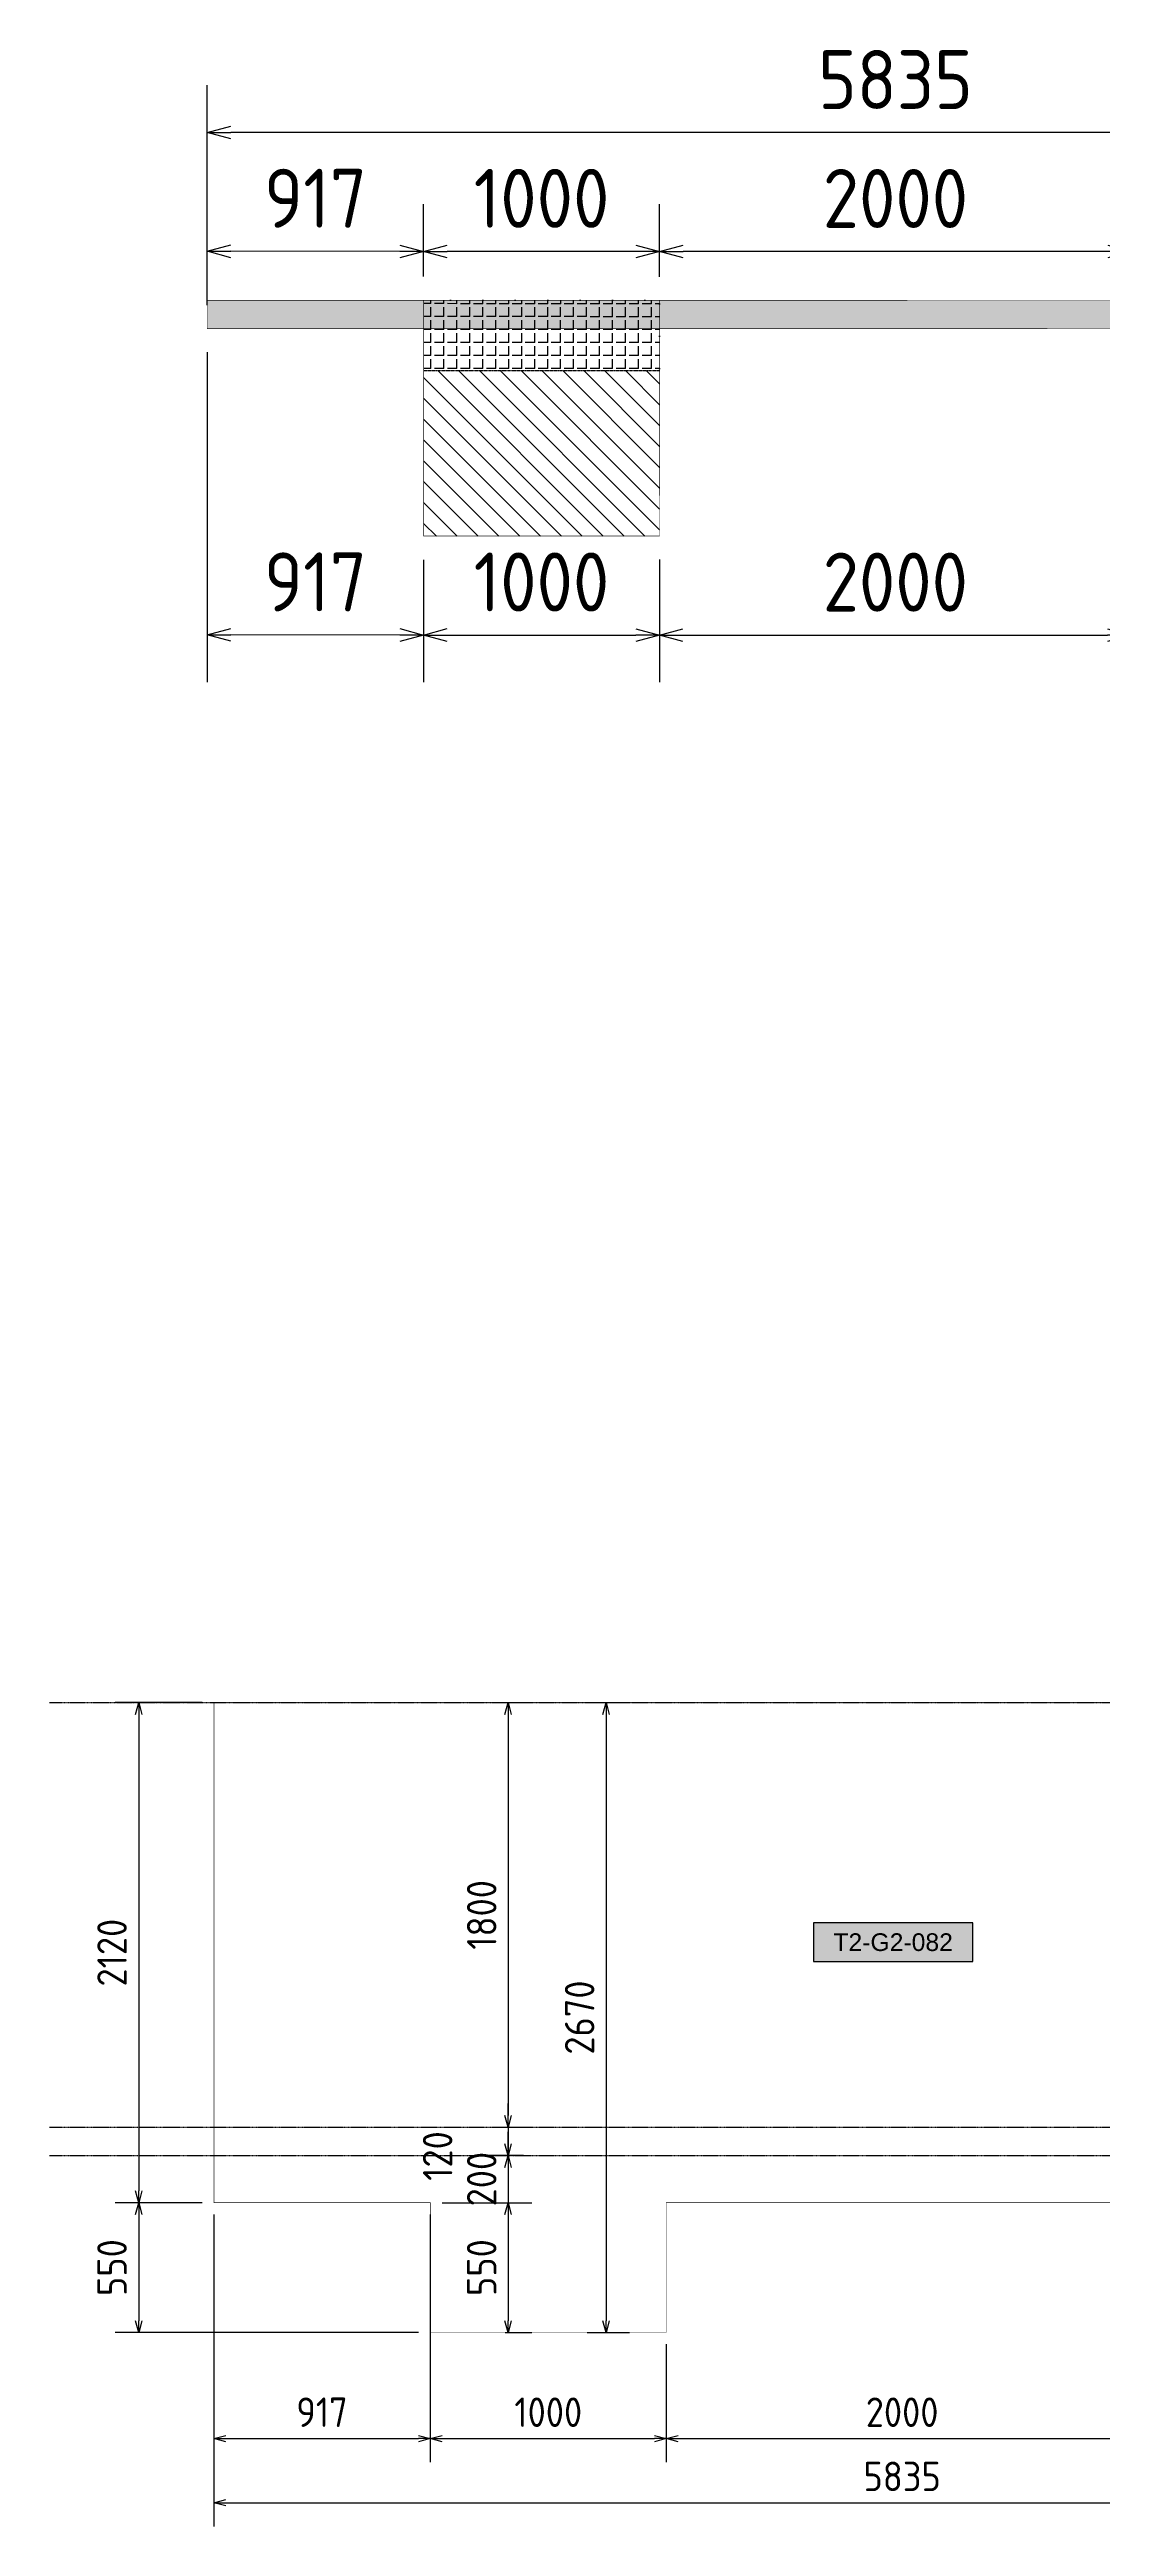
# Model space of a CAD drawing. Header units: centimetres. Extents: x -6122352 to 6876996, y -1694241 to 2592194.
# Drawn here: x 3278099 to 3282562, y 49941 to 60440 of the extents above; entities that cross this region are included whole.
import ezdxf
from ezdxf.enums import TextEntityAlignment as Align

# ---------------------------------------------------------------- set-up
doc = ezdxf.new("R2010")
doc.units = ezdxf.units.CM
doc.header["$MEASUREMENT"] = 0
doc.header["$PDMODE"] = 66
doc.header["$PDSIZE"] = 100
doc.linetypes.add('CENTER', pattern=[2, 1.25, -0.25, 0.25, -0.25])
doc.linetypes.add('DASHED2', pattern=[0.375, 0.25, -0.125])
doc.layers.get('Defpoints').update_dxf_attribs({"color": 255, "linetype": 'CENTER'})
for name, color, linetype in [('@MI-FOOTINGS', 7, 'Continuous'), ('@MI-TYPE-01', 30, 'Continuous'), ('@MI-TYPE-02', 6, 'Continuous'), ('PANEL-TAGS', 7, 'Continuous')]:
    doc.layers.add(name, color=color, linetype=linetype)
doc.styles.add('PANELTAG_STYLE', font='arial.ttf')
doc.styles.add('Schueco-BEMSTIL', font='isocpeur.ttf', dxfattribs={"width": 0.9})
doc.dimstyles.new('MI- JWC-TXT-2.5 MM', dxfattribs={"dimscale": 1.5, "dimtxt": 2.5, "dimasz": 1, "dimexe": 2, "dimexo": 1, "dimgap": 1, "dimtad": 1, "dimdec": 0, "dimdsep": 46, "dimtxsty": 'Schueco-BEMSTIL', "dimblk": 'OPEN30', "dimcen": 0, "dimdle": 2, "dimclrd": 140, "dimclre": 8, "dimclrt": 40, "dimadec": 0, "dimazin": 2, "dimtfac": 1, "dimtdec": 0, "dimtix": 1, "dimtmove": 2, "dimatfit": 3, "dimldrblk": 'OPEN', "dimfxl": 2, "dimlwd": -1, "dimlwe": -1, "dimarcsym": 0})

# ---------------------------------------------------------------- blocks, each defined once
blk = doc.blocks.new('T1-FOOTING')
at = {"transparency": 33554679}
h = blk.add_hatch(dxfattribs=at)
h.set_pattern_fill('ANGLE', color=256, scale=500)
h.set_pattern_definition([(0, (0, 0), (0, 137.5), [100, -37.5]), (90, (0, 0), (-137.5, 8e-15), [100, -37.5])])
h.paths.add_polyline_path([(-500, -300), (500, -300), (500, 0), (-500, 0)])
h.paths.add_polyline_path([(-499.75, -299.75), (499.75, -299.75), (499.75, -0.25), (-499.75, -0.25)], flags=16)
h = blk.add_hatch(dxfattribs=at)
h.set_pattern_fill('ANGLE', color=8, scale=200)
h.set_pattern_definition([(0, (0, 0), (0, 55), [40, -15]), (90, (0, 0), (-55, 3e-15), [40, -15])])
h.paths.add_polyline_path([(500, -300), (500, 0), (-500, 0), (-500, -300)])
h = blk.add_hatch(dxfattribs=at)
h.set_pattern_fill('ANSI31', color=8, scale=500)
h.paths.add_polyline_path([(500, -1000), (500, -300), (-500, -300), (-500, -1000)])
at = {"layer": '@MI-TYPE-01', "color": 240, "linetype": 'DASHED2', "true_color": 0xed1f24}
blk.add_line((-500, -300), (500, -300), dxfattribs=at)
at = {"layer": '@MI-TYPE-01', "color": 240, "true_color": 0xed1f24, "const_width": 2.5}
blk.add_lwpolyline([(-500, 0), (500, 0), (500, -1000), (-500, -1000)], close=True, dxfattribs=at)
blk = doc.blocks.new('_Open30')
at = {"color": 0, "linetype": 'ByBlock', "lineweight": -2}
for p, q in [((-1, 0.27), (0, 0)), ((0, 0), (-1, -0.27)), ((0, 0), (-1, 0))]:
    blk.add_line(p, q, dxfattribs=at)
blk = doc.blocks.new('*D919')
at = {"layer": '@MI-TYPE-02', "color": 8, "transparency": 16777216}
for p, q in [((382575, -149263), (383387, -149263)), ((382576, -155098), (383388, -155098))]:
    blk.add_line(p, q, dxfattribs=at)
at = {"layer": '@MI-TYPE-02', "color": 140, "transparency": 16777216}
blk.add_line((383188, -154998), (383187, -149363), dxfattribs=at)
at = {"layer": 'Defpoints', "color": 0, "transparency": 16777216}
for p in [(382475, -149263), (383187, -149263), (382476, -155098)]:
    blk.add_point(p, dxfattribs=at)
at = {"layer": '@MI-TYPE-02', "color": 140, "transparency": 16777216, "xscale": 100, "yscale": 100, "zscale": 100}
for p, rotation in [((383187, -149263), 90.01026582106833), ((383188, -155098), 270.0102658210683)]:
    blk.add_blockref('_Open30', p, dxfattribs=dict(at, rotation=rotation))
at = {"layer": '@MI-TYPE-02', "color": 40, "transparency": 16777216, "insert": (383412, -152180), "char_height": 250, "attachment_point": 5, "rotation": 270.0103, "style": 'Schueco-BEMSTIL'}
blk.add_mtext('5835', dxfattribs=at)
blk = doc.blocks.new('_Open')
at = {"color": 0, "linetype": 'ByBlock', "lineweight": -2}
for p, q in [((-1, 0.2), (0, 0)), ((-1, -0.2), (0, 0)), ((0, 0), (-1, 0))]:
    blk.add_line(p, q, dxfattribs=at)
blk = doc.blocks.new('*D922')
at = {"layer": '@MI-TYPE-02', "color": 8, "transparency": 16777216}
for p, q in [((382576, -151180), (382883, -151180)), ((382576, -153180), (382883, -153180))]:
    blk.add_line(p, q, dxfattribs=at)
at = {"layer": '@MI-TYPE-02', "color": 140, "transparency": 16777216}
blk.add_line((382683, -153080), (382683, -151280), dxfattribs=at)
at = {"layer": 'Defpoints', "color": 0, "transparency": 16777216}
for p in [(382476, -151180), (382683, -151180), (382476, -153180)]:
    blk.add_point(p, dxfattribs=at)
at = {"layer": '@MI-TYPE-02', "color": 140, "transparency": 16777216, "xscale": 100, "yscale": 100, "zscale": 100}
for p, rotation in [((382683, -151180), 90.01026582106833), ((382683, -153180), 270.0102658210683)]:
    blk.add_blockref('_Open30', p, dxfattribs=dict(at, rotation=rotation))
at = {"layer": '@MI-TYPE-02', "color": 40, "transparency": 16777216, "insert": (382908, -152180), "char_height": 250, "attachment_point": 5, "rotation": 270.0103, "style": 'Schueco-BEMSTIL'}
blk.add_mtext('2000', dxfattribs=at)
blk = doc.blocks.new('*D923')
at = {"layer": '@MI-TYPE-02', "color": 8, "transparency": 16777216}
for p, q in [((382576, -150180), (382883, -150180)), ((382576, -151180), (382883, -151180))]:
    blk.add_line(p, q, dxfattribs=at)
at = {"layer": '@MI-TYPE-02', "color": 140, "transparency": 16777216}
blk.add_line((382683, -151080), (382683, -150280), dxfattribs=at)
at = {"layer": 'Defpoints', "color": 0, "transparency": 16777216}
for p in [(382476, -150180), (382683, -150180), (382476, -151180)]:
    blk.add_point(p, dxfattribs=at)
at = {"layer": '@MI-TYPE-02', "color": 140, "transparency": 16777216, "xscale": 100, "yscale": 100, "zscale": 100}
for p, rotation in [((382683, -150180), 90.01026582106833), ((382683, -151180), 270.0102658210683)]:
    blk.add_blockref('_Open30', p, dxfattribs=dict(at, rotation=rotation))
at = {"layer": '@MI-TYPE-02', "color": 40, "transparency": 16777216, "insert": (382908, -150680), "char_height": 250, "attachment_point": 5, "rotation": 270.0103, "style": 'Schueco-BEMSTIL'}
blk.add_mtext('1000', dxfattribs=at)
blk = doc.blocks.new('*D924')
at = {"layer": '@MI-TYPE-02', "color": 8, "transparency": 16777216}
for p, q in [((382455, -149263), (382883, -149263)), ((382576, -150180), (382883, -150180))]:
    blk.add_line(p, q, dxfattribs=at)
at = {"layer": '@MI-TYPE-02', "color": 140, "transparency": 16777216}
blk.add_line((382683, -150080), (382683, -149363), dxfattribs=at)
at = {"layer": 'Defpoints', "color": 0, "transparency": 16777216}
for p in [(382355, -149263), (382683, -149263), (382476, -150180)]:
    blk.add_point(p, dxfattribs=at)
at = {"layer": '@MI-TYPE-02', "color": 140, "transparency": 16777216, "xscale": 100, "yscale": 100, "zscale": 100}
for p, rotation in [((382683, -149263), 90.01026582106833), ((382683, -150180), 270.0102658210683)]:
    blk.add_blockref('_Open30', p, dxfattribs=dict(at, rotation=rotation))
at = {"layer": '@MI-TYPE-02', "color": 40, "transparency": 16777216, "insert": (382908, -149722), "char_height": 250, "attachment_point": 5, "rotation": 270.0103, "style": 'Schueco-BEMSTIL'}
blk.add_mtext('917', dxfattribs=at)
blk = doc.blocks.new('*D1398')
at = {"layer": '@MI-TYPE-02', "color": 8, "transparency": 16777216}
for p, q in [((-229, 47998), (-1627, 47998)), ((-1108, 47081), (-1627, 47081))]:
    blk.add_line(p, q, dxfattribs=at)
at = {"layer": '@MI-TYPE-02', "color": 140, "transparency": 16777216}
blk.add_line((-1427, 47181), (-1427, 47898), dxfattribs=at)
at = {"layer": 'Defpoints', "color": 0, "transparency": 16777216}
for p in [(-1427, 47998), (-129, 47998), (-1008, 47081)]:
    blk.add_point(p, dxfattribs=at)
at = {"layer": '@MI-TYPE-02', "color": 140, "transparency": 16777216, "xscale": 100, "yscale": 100, "zscale": 100}
for p, rotation in [((-1427, 47998), 90.01026582106819), ((-1427, 47081), 270.0102658210682)]:
    blk.add_blockref('_Open30', p, dxfattribs=dict(at, rotation=rotation))
at = {"layer": '@MI-TYPE-02', "color": 40, "transparency": 16777216, "insert": (-1202, 47539), "char_height": 250, "attachment_point": 5, "rotation": 270.0103, "style": 'Schueco-BEMSTIL'}
blk.add_mtext('917', dxfattribs=at)
blk = doc.blocks.new('*D1399')
at = {"layer": '@MI-TYPE-02', "color": 8, "transparency": 16777216}
for p, q in [((-1108, 47081), (-1627, 47081)), ((-1107, 46081), (-1627, 46081))]:
    blk.add_line(p, q, dxfattribs=at)
at = {"layer": '@MI-TYPE-02', "color": 140, "transparency": 16777216}
blk.add_line((-1427, 46981), (-1427, 46181), dxfattribs=at)
at = {"layer": 'Defpoints', "color": 0, "transparency": 16777216}
for p in [(-1008, 47081), (-1427, 46081), (-1007, 46081)]:
    blk.add_point(p, dxfattribs=at)
at = {"layer": '@MI-TYPE-02', "color": 140, "transparency": 16777216, "xscale": 100, "yscale": 100, "zscale": 100}
for p, rotation in [((-1427, 47081), 90.01026582106819), ((-1427, 46081), 270.0102658210682)]:
    blk.add_blockref('_Open30', p, dxfattribs=dict(at, rotation=rotation))
at = {"layer": '@MI-TYPE-02', "color": 40, "transparency": 16777216, "insert": (-1202, 46581), "char_height": 250, "attachment_point": 5, "rotation": 270.0103, "style": 'Schueco-BEMSTIL'}
blk.add_mtext('1000', dxfattribs=at)
blk = doc.blocks.new('*D1400')
at = {"layer": '@MI-TYPE-02', "color": 8, "transparency": 16777216}
for p, q in [((-1107, 46081), (-1627, 46081)), ((-1107, 44081), (-1627, 44081))]:
    blk.add_line(p, q, dxfattribs=at)
at = {"layer": '@MI-TYPE-02', "color": 140, "transparency": 16777216}
blk.add_line((-1427, 45981), (-1427, 44181), dxfattribs=at)
at = {"layer": 'Defpoints', "color": 0, "transparency": 16777216}
for p in [(-1007, 46081), (-1427, 44081), (-1007, 44081)]:
    blk.add_point(p, dxfattribs=at)
at = {"layer": '@MI-TYPE-02', "color": 140, "transparency": 16777216, "xscale": 100, "yscale": 100, "zscale": 100}
for p, rotation in [((-1427, 46081), 90.01026582106819), ((-1427, 44081), 270.0102658210682)]:
    blk.add_blockref('_Open30', p, dxfattribs=dict(at, rotation=rotation))
at = {"layer": '@MI-TYPE-02', "color": 40, "transparency": 16777216, "insert": (-1202, 45081), "char_height": 250, "attachment_point": 5, "rotation": 270.0103, "style": 'Schueco-BEMSTIL'}
blk.add_mtext('2000', dxfattribs=at)
blk = doc.blocks.new('*D4737')
at = {"layer": '@MI-TYPE-01', "color": 8, "transparency": 16777216}
for p, q in [((3278796, 51263), (3278796, 50213)), ((3279713, 51263), (3279713, 50213))]:
    blk.add_line(p, q, dxfattribs=at)
at = {"layer": '@MI-TYPE-01', "color": 140, "transparency": 16777216}
blk.add_line((3278846, 50313), (3279663, 50313), dxfattribs=at)
at = {"layer": 'Defpoints', "color": 0, "transparency": 16777216}
for p in [(3278796, 51313), (3279713, 51313), (3279713, 50313)]:
    blk.add_point(p, dxfattribs=at)
at = {"layer": '@MI-TYPE-01', "color": 140, "transparency": 16777216, "xscale": 50, "yscale": 50, "zscale": 50, "rotation": 180}
blk.add_blockref('_Open30', (3278796, 50313), dxfattribs=at)
at = {"layer": '@MI-TYPE-01', "color": 140, "transparency": 16777216, "xscale": 50, "yscale": 50, "zscale": 50}
blk.add_blockref('_Open30', (3279713, 50313), dxfattribs=at)
at = {"layer": '@MI-TYPE-01', "color": 40, "transparency": 16777216, "insert": (3279254, 50425), "char_height": 125, "attachment_point": 5, "style": 'Schueco-BEMSTIL'}
blk.add_mtext('917', dxfattribs=at)
blk = doc.blocks.new('*D4738')
at = {"layer": '@MI-TYPE-01', "color": 8, "transparency": 16777216}
for p, q in [((3279713, 51263), (3279713, 50213)), ((3280713, 50713), (3280713, 50213))]:
    blk.add_line(p, q, dxfattribs=at)
at = {"layer": '@MI-TYPE-01', "color": 140, "transparency": 16777216}
blk.add_line((3279763, 50313), (3280663, 50313), dxfattribs=at)
at = {"layer": 'Defpoints', "color": 0, "transparency": 16777216}
for p in [(3279713, 51313), (3280713, 50763), (3280713, 50313)]:
    blk.add_point(p, dxfattribs=at)
at = {"layer": '@MI-TYPE-01', "color": 140, "transparency": 16777216, "xscale": 50, "yscale": 50, "zscale": 50, "rotation": 180}
blk.add_blockref('_Open30', (3279713, 50313), dxfattribs=at)
at = {"layer": '@MI-TYPE-01', "color": 140, "transparency": 16777216, "xscale": 50, "yscale": 50, "zscale": 50}
blk.add_blockref('_Open30', (3280713, 50313), dxfattribs=at)
at = {"layer": '@MI-TYPE-01', "color": 40, "transparency": 16777216, "insert": (3280213, 50425), "char_height": 125, "attachment_point": 5, "style": 'Schueco-BEMSTIL'}
blk.add_mtext('1000', dxfattribs=at)
blk = doc.blocks.new('*D4739')
at = {"layer": '@MI-TYPE-01', "color": 8, "transparency": 16777216}
for p, q in [((3280713, 50713), (3280713, 50213)), ((3282713, 50713), (3282713, 50213))]:
    blk.add_line(p, q, dxfattribs=at)
at = {"layer": '@MI-TYPE-01', "color": 140, "transparency": 16777216}
blk.add_line((3280763, 50313), (3282663, 50313), dxfattribs=at)
at = {"layer": 'Defpoints', "color": 0, "transparency": 16777216}
for p in [(3280713, 50763), (3282713, 50763), (3282713, 50313)]:
    blk.add_point(p, dxfattribs=at)
at = {"layer": '@MI-TYPE-01', "color": 140, "transparency": 16777216, "xscale": 50, "yscale": 50, "zscale": 50, "rotation": 180}
blk.add_blockref('_Open30', (3280713, 50313), dxfattribs=at)
at = {"layer": '@MI-TYPE-01', "color": 140, "transparency": 16777216, "xscale": 50, "yscale": 50, "zscale": 50}
blk.add_blockref('_Open30', (3282713, 50313), dxfattribs=at)
at = {"layer": '@MI-TYPE-01', "color": 40, "transparency": 16777216, "insert": (3281713, 50425), "char_height": 125, "attachment_point": 5, "style": 'Schueco-BEMSTIL'}
blk.add_mtext('2000', dxfattribs=at)
blk = doc.blocks.new('*D4742')
at = {"layer": '@MI-TYPE-01', "color": 8, "transparency": 16777216}
for p, q in [((3278796, 51263), (3278796, 49941)), ((3284631, 51263), (3284631, 49941))]:
    blk.add_line(p, q, dxfattribs=at)
at = {"layer": '@MI-TYPE-01', "color": 140, "transparency": 16777216}
blk.add_line((3278846, 50041), (3284581, 50041), dxfattribs=at)
at = {"layer": 'Defpoints', "color": 0, "transparency": 16777216}
for p in [(3278796, 51313), (3284631, 51313), (3284631, 50041)]:
    blk.add_point(p, dxfattribs=at)
at = {"layer": '@MI-TYPE-01', "color": 140, "transparency": 16777216, "xscale": 50, "yscale": 50, "zscale": 50, "rotation": 180}
blk.add_blockref('_Open30', (3278796, 50041), dxfattribs=at)
at = {"layer": '@MI-TYPE-01', "color": 140, "transparency": 16777216, "xscale": 50, "yscale": 50, "zscale": 50}
blk.add_blockref('_Open30', (3284631, 50041), dxfattribs=at)
at = {"layer": '@MI-TYPE-01', "color": 40, "transparency": 16777216, "insert": (3281713, 50153), "char_height": 125, "attachment_point": 5, "style": 'Schueco-BEMSTIL'}
blk.add_mtext('5835', dxfattribs=at)
blk = doc.blocks.new('*D4743')
at = {"layer": '@MI-TYPE-01', "color": 8, "transparency": 16777216}
for p, q in [((3278746, 53433), (3278377, 53433)), ((3278746, 51313), (3278377, 51313))]:
    blk.add_line(p, q, dxfattribs=at)
at = {"layer": '@MI-TYPE-01', "color": 140, "transparency": 16777216}
blk.add_line((3278477, 53383), (3278477, 51363), dxfattribs=at)
at = {"layer": 'Defpoints', "color": 0, "transparency": 16777216}
for p in [(3278796, 53433), (3278477, 51313), (3278796, 51313)]:
    blk.add_point(p, dxfattribs=at)
at = {"layer": '@MI-TYPE-01', "color": 140, "transparency": 16777216, "xscale": 50, "yscale": 50, "zscale": 50}
for p, rotation in [((3278477, 53433), 90), ((3278477, 51313), 270)]:
    blk.add_blockref('_Open30', p, dxfattribs=dict(at, rotation=rotation))
at = {"layer": '@MI-TYPE-01', "color": 40, "transparency": 16777216, "insert": (3278364, 52373), "char_height": 125, "attachment_point": 5, "rotation": 90, "style": 'Schueco-BEMSTIL'}
blk.add_mtext('2120', dxfattribs=at)
blk = doc.blocks.new('*D4744')
at = {"layer": '@MI-TYPE-01', "color": 8, "transparency": 16777216}
for p, q in [((3278746, 51313), (3278377, 51313)), ((3279663, 50763), (3278377, 50763))]:
    blk.add_line(p, q, dxfattribs=at)
at = {"layer": '@MI-TYPE-01', "color": 140, "transparency": 16777216}
blk.add_line((3278477, 51263), (3278477, 50813), dxfattribs=at)
at = {"layer": 'Defpoints', "color": 0, "transparency": 16777216}
for p in [(3278796, 51313), (3278477, 50763), (3279713, 50763)]:
    blk.add_point(p, dxfattribs=at)
at = {"layer": '@MI-TYPE-01', "color": 140, "transparency": 16777216, "xscale": 50, "yscale": 50, "zscale": 50}
for p, rotation in [((3278477, 51313), 90), ((3278477, 50763), 270)]:
    blk.add_blockref('_Open30', p, dxfattribs=dict(at, rotation=rotation))
at = {"layer": '@MI-TYPE-01', "color": 40, "transparency": 16777216, "insert": (3278364, 51038), "char_height": 125, "attachment_point": 5, "rotation": 90, "style": 'Schueco-BEMSTIL'}
blk.add_mtext('550', dxfattribs=at)
blk = doc.blocks.new('*D4732')
at = {"layer": '@MI-TYPE-01', "color": 8, "transparency": 16777216}
for p, q in [((3280378, 53433), (3280558, 53433)), ((3280378, 50763), (3280558, 50763))]:
    blk.add_line(p, q, dxfattribs=at)
at = {"layer": '@MI-TYPE-01', "color": 140, "transparency": 16777216}
blk.add_line((3280458, 53383), (3280458, 50813), dxfattribs=at)
at = {"layer": 'Defpoints', "color": 0, "transparency": 16777216}
for p in [(3280328, 53433), (3280328, 50763), (3280458, 50763)]:
    blk.add_point(p, dxfattribs=at)
at = {"layer": '@MI-TYPE-01', "color": 140, "transparency": 16777216, "xscale": 50, "yscale": 50, "zscale": 50}
for p, rotation in [((3280458, 53433), 90), ((3280458, 50763), 270)]:
    blk.add_blockref('_Open30', p, dxfattribs=dict(at, rotation=rotation))
at = {"layer": '@MI-TYPE-01', "color": 40, "transparency": 16777216, "insert": (3280346, 52098), "char_height": 125, "attachment_point": 5, "rotation": 90, "style": 'Schueco-BEMSTIL'}
blk.add_mtext('2670', dxfattribs=at)
blk = doc.blocks.new('*D4733')
at = {"layer": '@MI-TYPE-01', "color": 8, "transparency": 16777216}
for p, q in [((3280033, 53433), (3280143, 53433)), ((3280033, 51633), (3280143, 51633))]:
    blk.add_line(p, q, dxfattribs=at)
at = {"layer": '@MI-TYPE-01', "color": 140, "transparency": 16777216}
blk.add_line((3280043, 53383), (3280043, 51683), dxfattribs=at)
at = {"layer": 'Defpoints', "color": 0, "transparency": 16777216}
for p in [(3279983, 53433), (3279983, 51633), (3280043, 51633)]:
    blk.add_point(p, dxfattribs=at)
at = {"layer": '@MI-TYPE-01', "color": 140, "transparency": 16777216, "xscale": 50, "yscale": 50, "zscale": 50}
for p, rotation in [((3280043, 53433), 90), ((3280043, 51633), 270)]:
    blk.add_blockref('_Open30', p, dxfattribs=dict(at, rotation=rotation))
at = {"layer": '@MI-TYPE-01', "color": 40, "transparency": 16777216, "insert": (3279931, 52533), "char_height": 125, "attachment_point": 5, "rotation": 90, "style": 'Schueco-BEMSTIL'}
blk.add_mtext('1800', dxfattribs=at)
blk = doc.blocks.new('*D4734')
at = {"layer": '@MI-TYPE-01', "color": 140, "transparency": 16777216}
for p, q in [((3280043, 51683), (3280043, 51733)), ((3280043, 51633), (3280043, 51513)), ((3280043, 51463), (3280043, 51413))]:
    blk.add_line(p, q, dxfattribs=at)
at = {"layer": '@MI-TYPE-01', "color": 8, "transparency": 16777216}
for p, q in [((3280033, 51633), (3280143, 51633)), ((3280108, 51513), (3279943, 51513))]:
    blk.add_line(p, q, dxfattribs=at)
at = {"layer": 'Defpoints', "color": 0, "transparency": 16777216}
for p in [(3279983, 51633), (3280043, 51513), (3280158, 51513)]:
    blk.add_point(p, dxfattribs=at)
at = {"layer": '@MI-TYPE-01', "color": 140, "transparency": 16777216, "xscale": 50, "yscale": 50, "zscale": 50}
for p, rotation in [((3280043, 51633), 270), ((3280043, 51513), 90)]:
    blk.add_blockref('_Open30', p, dxfattribs=dict(at, rotation=rotation))
at = {"layer": '@MI-TYPE-01', "color": 40, "transparency": 16777216, "insert": (3279744, 51511), "char_height": 125, "attachment_point": 5, "rotation": 90, "style": 'Schueco-BEMSTIL'}
blk.add_mtext('120', dxfattribs=at)
blk = doc.blocks.new('*D4735')
at = {"layer": '@MI-TYPE-01', "color": 8, "transparency": 16777216}
for p, q in [((3279763, 51313), (3280143, 51313)), ((3280030, 50763), (3280143, 50763))]:
    blk.add_line(p, q, dxfattribs=at)
at = {"layer": '@MI-TYPE-01', "color": 140, "transparency": 16777216}
blk.add_line((3280043, 51263), (3280043, 50813), dxfattribs=at)
at = {"layer": 'Defpoints', "color": 0, "transparency": 16777216}
for p in [(3279713, 51313), (3279980, 50763), (3280043, 50763)]:
    blk.add_point(p, dxfattribs=at)
at = {"layer": '@MI-TYPE-01', "color": 140, "transparency": 16777216, "xscale": 50, "yscale": 50, "zscale": 50}
for p, rotation in [((3280043, 51313), 90), ((3280043, 50763), 270)]:
    blk.add_blockref('_Open30', p, dxfattribs=dict(at, rotation=rotation))
at = {"layer": '@MI-TYPE-01', "color": 40, "transparency": 16777216, "insert": (3279931, 51038), "char_height": 125, "attachment_point": 5, "rotation": 90, "style": 'Schueco-BEMSTIL'}
blk.add_mtext('550', dxfattribs=at)
blk = doc.blocks.new('PANELTAG')
at = {"layer": 'PANEL-TAGS', "color": 1}
blk.add_lwpolyline([(-13.5, -3.3), (13.5, -3.3), (13.5, 3.3), (-13.5, 3.3)], close=True, dxfattribs=at)
at = {"layer": 'PANEL-TAGS', "color": 40, "true_color": 0xffd700}
blk.add_solid([(-13.5, -3.3), (13.5, -3.3), (-13.5, 3.3), (13.5, 3.3)], dxfattribs=at)
at = {"layer": 'PANEL-TAGS', "color": 5, "style": 'PANELTAG_STYLE'}
blk.add_attdef('TAGNO', text='', height=3, dxfattribs=at).set_placement((0, 0), align=Align.CENTER)
blk = doc.blocks.new('*D4736')
at = {"layer": '@MI-TYPE-01', "color": 140, "transparency": 16777216}
for p, q in [((3280043, 51563), (3280043, 51613)), ((3280043, 51513), (3280043, 51313)), ((3280043, 51263), (3280043, 51213))]:
    blk.add_line(p, q, dxfattribs=at)
at = {"layer": '@MI-TYPE-01', "color": 8, "transparency": 16777216}
for p, q in [((3280108, 51513), (3279943, 51513)), ((3279763, 51313), (3280143, 51313))]:
    blk.add_line(p, q, dxfattribs=at)
at = {"layer": 'Defpoints', "color": 0, "transparency": 16777216}
for p in [(3280158, 51513), (3279713, 51313), (3280043, 51313)]:
    blk.add_point(p, dxfattribs=at)
at = {"layer": '@MI-TYPE-01', "color": 140, "transparency": 16777216, "xscale": 50, "yscale": 50, "zscale": 50}
for p, rotation in [((3280043, 51513), 270), ((3280043, 51313), 90)]:
    blk.add_blockref('_Open30', p, dxfattribs=dict(at, rotation=rotation))
at = {"layer": '@MI-TYPE-01', "color": 40, "transparency": 16777216, "insert": (3279931, 51413), "char_height": 125, "attachment_point": 5, "rotation": 90, "style": 'Schueco-BEMSTIL'}
blk.add_mtext('200', dxfattribs=at)
blk = doc.blocks.new('T1-PARTITON 2')
at = {"layer": '@MI-TYPE-02'}
h = blk.add_hatch(color=256, dxfattribs=at)
h.dxf.hatch_style = 1
h.paths.add_polyline_path([(-8.7, 47998.3), (-7.6, 42163.3), (-127.6, 42163.3), (-128.7, 47998.3)])
at = {"layer": '@MI-TYPE-02', "const_width": 2.5}
blk.add_lwpolyline([(-8.7, 47998.3), (-7.6, 42163.3), (-127.6, 42163.3), (-128.7, 47998.3)], close=True, dxfattribs=at)
at = {"layer": '@MI-FOOTINGS', "color": 240, "true_color": 0xed1f24, "xscale": -1, "rotation": 270.0102658218726}
blk.add_blockref('T1-FOOTING', (-7.5, 46580.8), dxfattribs=at)
at = {"layer": '@MI-TYPE-02'}
for base, p1, p2, picture, middle in [((-1427.2558, 47998.03), (-1007.6323, 47080.6418), (-128.6692, 47998.2627), '*D1398', (-1202.1736, 47539.3387)), ((-1426.9, 46080.6), (-1007.6, 47080.6), (-1007.5, 46080.6), '*D1399', (-1202, 46580.6)), ((-1426.6, 44080.6), (-1007.5, 46080.6), (-1007.1, 44080.6), '*D1400', (-1201.7, 45080.6))]:
    dim = blk.add_linear_dim(base=base, p1=p1, p2=p2, angle=90.01027, dimstyle='MI- JWC-TXT-2.5 MM', dxfattribs=at)
    dim.commit()
    dim.dimension.update_dxf_attribs({"geometry": picture, "text_midpoint": middle})
for base, p1, p2, picture, middle, set_off in [((198.7267, 47998.3214), (-7.6323, 47080.821), (-128.6692, 47998.2627), '*D924', (423.8089, 47539.63), (-382483.8231, 197261.2344)), ((703.1, 47998.4), (-7.6, 42163.3), (-8.7, 47998.3), '*D919', (928.6, 45081), (-382483.8, 197261.2)), ((198.9, 47080.9), (-7.5, 46080.8), (-7.6, 47080.8), '*D923', (424, 46580.9), (-382483.8, 197261.2)), ((199.1, 46080.9), (-8, 44080.8), (-7.5, 46080.8), '*D922', (424.2, 45080.9), (-382483.8, 197261.2))]:
    dim = blk.add_linear_dim(base=base, p1=p1, p2=p2, angle=90.01027, dimstyle='MI- JWC-TXT-2.5 MM', dxfattribs=at)
    dim.commit()
    dim.dimension.update_dxf_attribs({"geometry": picture, "text_midpoint": middle, "insert": set_off})

msp = doc.modelspace()

# ---------------------------------------------------------------- linework, layer by layer
at = {"layer": '@MI-TYPE-02', "color": 160, "linetype": 'DASHED2', "ltscale": 5}
for points in [[(3278099.10676, 53432.9868), (3285396.13961, 53432.9868)], [(3278099.10676, 51632.9868), (3285396.13961, 51632.9868)], [(3278099.10676, 51512.9868), (3285396.13961, 51512.9868)]]:
    msp.add_lwpolyline(points, dxfattribs=at)
at = {"layer": '@MI-TYPE-02', "color": 6, "const_width": 2.5}
msp.add_lwpolyline([(3278795.99212, 53432.9868), (3284630.99212, 53432.9868), (3284630.99212, 51312.9868), (3283712.99212, 51312.9868), (3283712.99212, 50762.9868), (3282712.99212, 50762.9868), (3282712.99212, 51312.9868), (3280712.99212, 51312.9868), (3280712.99212, 50762.9868), (3279712.99212, 50762.9868), (3279712.99212, 51312.9868), (3278795.99212, 51312.9868), (3278795.99212, 53432.9868)], dxfattribs=at)

# ---------------------------------------------------------------- block references
at = {"layer": '@MI-TYPE-01', "rotation": 89.97947632690754}
msp.add_blockref('T1-PARTITON 2', (3326765.68263, 59368.43916), dxfattribs=at)
at = {"layer": 'PANEL-TAGS'}
ref = msp.add_blockref('PANELTAG', (3281674.87909, 52417.5225), dxfattribs=dict(at, xscale=25, yscale=25, zscale=25))
ref.add_attrib('TAGNO', 'T2-G2-082', dxfattribs={"color": 5, "height": 75, "style": 'PANELTAG_STYLE'}).set_placement((3281674.87909, 52417.5225), align=Align.MIDDLE_CENTER)

# ---------------------------------------------------------------- dimensions: what is measured, and where the dimension line sits
at = {"layer": '@MI-TYPE-01'}
for base, p1, p2, picture, middle in [((3278476.65065, 51312.9868), (3278795.99212, 53432.9868), (3278795.99212, 51312.9868), '*D4743', (3278364.15065, 52372.9868)), ((3280043.15208, 51632.9868), (3279982.61915, 53432.9868), (3279982.61915, 51632.9868), '*D4733', (3279930.65208, 52532.9868)), ((3280458.25664, 50762.9868), (3280327.68711, 53432.9868), (3280327.68711, 50762.9868), '*D4732', (3280345.75664, 52097.9868)), ((3280043.15208, 51312.9868), (3280157.58958, 51512.9868), (3279712.99212, 51312.9868), '*D4736', (3279930.65208, 51412.9868)), ((3278476.65065, 50762.9868), (3278795.99212, 51312.9868), (3279712.99212, 50762.9868), '*D4744', (3278364.15065, 51037.9868)), ((3280043.15208, 50762.9868), (3279712.99212, 51312.9868), (3279979.80436, 50762.9868), '*D4735', (3279930.65208, 51037.9868))]:
    dim = msp.add_linear_dim(base=base, p1=p1, p2=p2, angle=90, dimstyle='MI- JWC-TXT-2.5 MM', dxfattribs=at)
    dim.commit()
    dim.dimension.update_dxf_attribs({"geometry": picture, "text_midpoint": middle})
dim = msp.add_linear_dim(base=(3280043.15208, 51512.9868), p1=(3279982.61915, 51632.9868), p2=(3280157.58958, 51512.9868), angle=90, dimstyle='MI- JWC-TXT-2.5 MM', dxfattribs=at)
dim.commit()
dim.dimension.update_dxf_attribs({"geometry": '*D4734', "text_midpoint": (3279744.19046, 51510.8795), "dimtype": 160})
for base, p1, p2, picture, middle in [((3279712.99212, 50312.97636), (3278795.99212, 51312.9868), (3279712.99212, 51312.9868), '*D4737', (3279254.49212, 50425.47636)), ((3284630.99212, 50040.74786), (3278795.99212, 51312.9868), (3284630.99212, 51312.9868), '*D4742', (3281713.49212, 50153.24786)), ((3280712.99212, 50312.97636), (3279712.99212, 51312.9868), (3280712.99212, 50762.9868), '*D4738', (3280212.99212, 50425.47636)), ((3282712.99212, 50312.97636), (3280712.99212, 50762.9868), (3282712.99212, 50762.9868), '*D4739', (3281712.99212, 50425.47636))]:
    dim = msp.add_linear_dim(base=base, p1=p1, p2=p2, dimstyle='MI- JWC-TXT-2.5 MM', dxfattribs=at)
    dim.commit()
    dim.dimension.update_dxf_attribs({"geometry": picture, "text_midpoint": middle})

doc.saveas('drawing.dxf')
